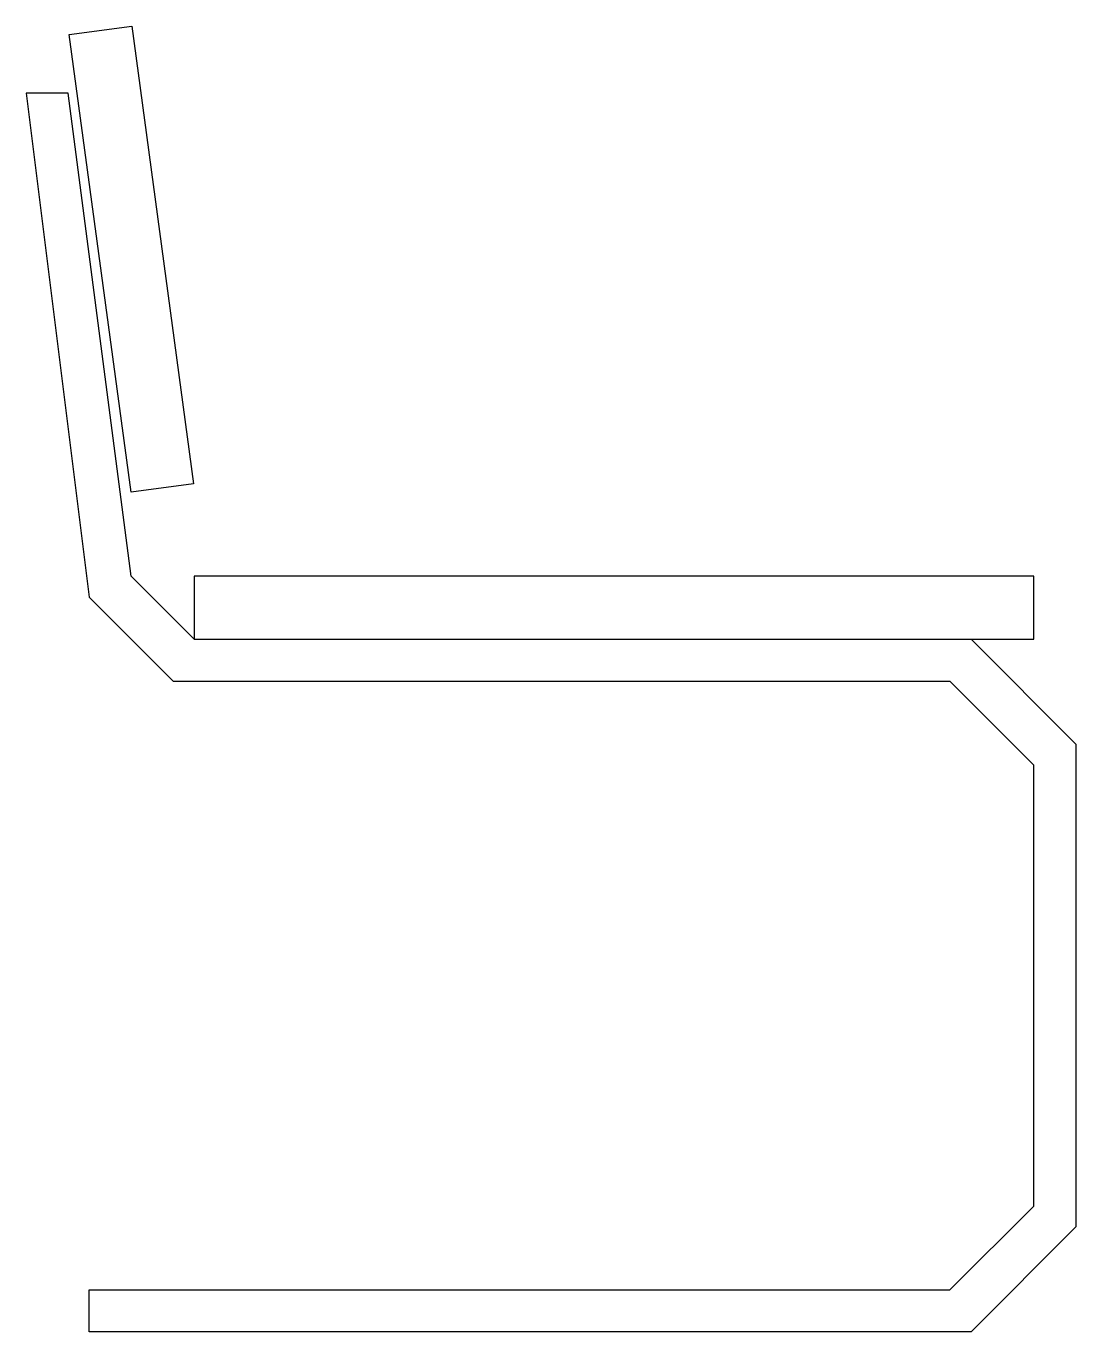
# Model space of a CAD drawing. Extents: x -0.61 to 0.025, y 0 to 0.79.
import ezdxf

# ---------------------------------------------------------------- set-up
doc = ezdxf.new("R2010")
doc.units = 0
doc.header["$LTSCALE"] = 2
doc.layers.get('0').update_dxf_attribs({"linetype": 'CONTINUOUS'})

msp = doc.modelspace()

# ---------------------------------------------------------------- linework, layer by layer
at = {"color": 0, "linetype": 'BYBLOCK'}
for p, q in [((-0.58359, 0.78481), (-0.54573, 0.78993)), ((-0.54573, 0.78993), (-0.50829, 0.51304)), ((-0.54601, 0.50792), (-0.58359, 0.78481)), ((-0.58415, 0.74927), (-0.60958, 0.74927)), ((-0.60958, 0.74927), (-0.57144, 0.44447)), ((-0.54601, 0.45712), (-0.58415, 0.74927)), ((-0.50829, 0.51304), (-0.54601, 0.50792)), ((-0.50787, 0.41906), (-0.54601, 0.45712)), ((0, 0.45712), (-0.50787, 0.45712)), ((-0.50787, 0.45712), (-0.50787, 0.41906)), ((0, 0.41906), (0, 0.45712)), ((-0.57144, 0.44447), (-0.52058, 0.39366)), ((-0.50787, 0.41906), (0, 0.41906)), ((-0.038, 0.41906), (0.02543, 0.35552)), ((-0.52058, 0.39366), (-0.05072, 0.39366)), ((0, 0.34286), (-0.05072, 0.39366)), ((0.02543, 0.35552), (0.02543, 0.06346)), ((0, 0.07612), (0, 0.34286)), ((-0.05072, 0.0254), (0, 0.07612)), ((0.02543, 0.06346), (-0.038, 0)), ((-0.57144, 0.0254), (-0.05072, 0.0254)), ((-0.57144, 0), (-0.57144, 0.0254)), ((-0.038, 0), (-0.57144, 0))]:
    msp.add_line(p, q, dxfattribs=at)

doc.saveas('drawing.dxf')
